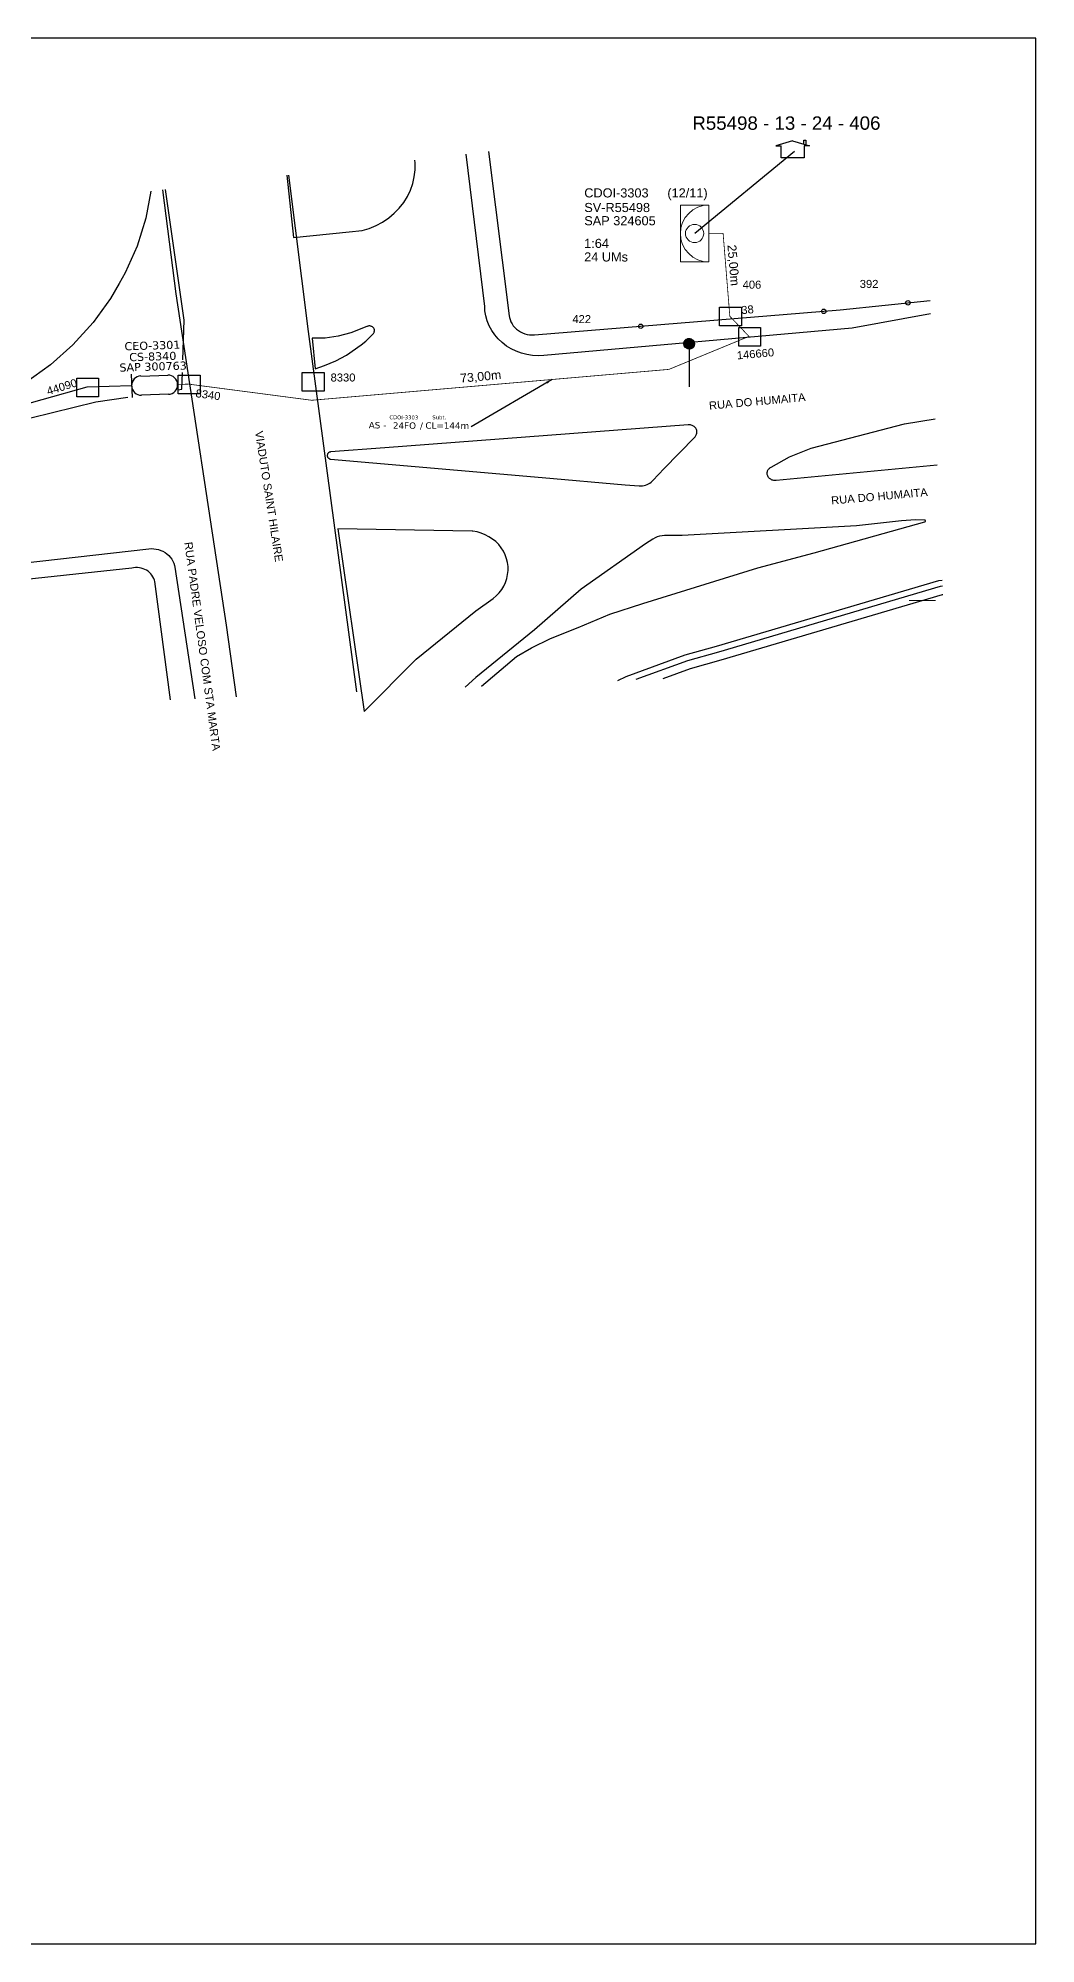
# Model space of a CAD drawing. Header units: inches. Extents: x 0 to 839, y 0 to 594.
# Drawn here: x 527 to 839, y 0 to 594 of the extents above; entities that cross this region are included whole.
import ezdxf
from ezdxf.enums import TextEntityAlignment as Align

# ---------------------------------------------------------------- set-up
doc = ezdxf.new("R2010")
doc.units = ezdxf.units.IN
doc.header["$LTSCALE"] = 0.5
for name, color, linetype in [('10.0-Cartográfico', 252, 'Continuous'), ('10.1-Caixas Subterrâneas', 5, 'Continuous'), ('20.5-CEO', 1, 'Continuous'), ('20.8-Legenda', 1, 'Continuous'), ('CAP a instalar', 1, 'Continuous'), ('DROP DE CLIENTE', 140, 'Continuous'), ('INTERV', 5, 'Continuous'), ('label_cabos', 7, 'Continuous'), ('MUB_DIVISA', 7, 'Continuous'), ('MUB_NUMERACAO', 7, 'Continuous'), ('MUB_SEGMENTO', 7, 'Continuous'), ('NOS_DE_INFRAESTRUTURA', 3, 'Continuous'), ('surveys', 7, 'Continuous'), ('surveys legendas', 7, 'Continuous')]:
    doc.layers.add(name, color=color, linetype=linetype)
doc.layers.add('10.4-Postes Sem Uso', color=7, linetype='Continuous', plot=False)
doc.layers.add('EXTRA', color=50, linetype='Continuous', plot=False)
doc.layers.add("20.0-LEGENDA DOS CDO'S", color=1, linetype='Continuous', lineweight=0)
doc.layers.add('20.1-CDO_INTERIOR', color=1, linetype='Continuous', lineweight=0)
doc.styles.add('ARIAL', font='arial.ttf')
doc.styles.add('siredit', font='verdana.ttf')
doc.styles.get("Standard").update_dxf_attribs({"font": 'arial.ttf'})
doc.linetypes.add('FENCELINE1', pattern='A,0.25,-0.1,[133,ltypeshp.shx,S=0.1,R=0,X=-0.1,Y=0],-0.1,1', length=1.45)
doc.dimstyles.new('CC', dxfattribs={"dimtxt": 1, "dimasz": 2, "dimexe": 0.18, "dimexo": 0.0625, "dimgap": 0.09, "dimtad": 0, "dimdec": 0, "dimrnd": 1, "dimzin": 0, "dimdsep": 46, "dimtxsty": 'siredit', "dimblk": 'NONE', "dimcen": 0, "dimse1": 1, "dimse2": 1, "dimsd1": 1, "dimsd2": 1, "dimclrt": 7, "dimadec": 0, "dimazin": 0, "dimtfac": 1, "dimtdec": 0, "dimtofl": 0, "dimtmove": 0, "dimatfit": 3, "dimfxl": 1, "dimtolj": 1, "dimtzin": 0, "dimarcsym": 0})

# ---------------------------------------------------------------- blocks, each defined once
blk = doc.blocks.new('DV')
at = {"linetype": 'Continuous'}
blk.add_circle((0, 0), 0.00000275, dxfattribs=at)
blk = doc.blocks.new('*X6')
at = {"color": 0}
for p, q in [((-0.679997, 0.416018), (-0.018018, 1.077997)), ((-0.679809, 0.433884), (-0.035884, 1.077809)), ((-0.679715, 0.398622), (-0.000622, 1.077715)), ((-0.67911, 0.452261), (-0.054261, 1.07711)), ((-0.678999, 0.381661), (0.016339, 1.076999)), ((-0.677877, 0.365105), (0.032895, 1.075877)), ((-0.677853, 0.471196), (-0.073196, 1.075853)), ((-0.676376, 0.348929), (0.049071, 1.074376)), ((-0.675978, 0.490748), (-0.092748, 1.073978)), ((-0.674518, 0.333109), (0.064891, 1.072518)), ((-0.673417, 0.510987), (-0.112987, 1.071417)), ((-0.672323, 0.317627), (0.080373, 1.070323)), ((-0.67008, 0.532002), (-0.134002, 1.06808)), ((-0.669809, 0.302463), (0.095537, 1.067809)), ((-0.666991, 0.287604), (0.110396, 1.064991)), ((-0.665856, 0.553903), (-0.155903, 1.063856)), ((-0.663883, 0.273034), (0.124966, 1.061883)), ((-0.660603, 0.576834), (-0.178834, 1.058603)), ((-0.660497, 0.258742), (0.139258, 1.058497)), ((-0.656846, 0.244715), (0.153285, 1.054846)), ((-0.654125, 0.600989), (-0.202989, 1.052125)), ((-0.652938, 0.230945), (0.167055, 1.050938)), ((-0.648783, 0.217422), (0.180578, 1.046783)), ((-0.646156, 0.626637), (-0.228637, 1.044156)), ((-0.64439, 0.204138), (0.193862, 1.04239)), ((-0.639766, 0.191085), (0.206915, 1.037766)), ((-0.636298, 0.654172), (-0.256172, 1.034298)), ((-0.634917, 0.178256), (0.219744, 1.032917)), ((-0.62985, 0.165645), (0.232355, 1.02785)), ((-0.624571, 0.153247), (0.244753, 1.022571)), ((-0.623925, 0.684222), (-0.286222, 1.021925)), ((-0.619084, 0.141056), (0.256944, 1.017084)), ((-0.613395, 0.129067), (0.268933, 1.011395)), ((-0.607932, 0.717893), (-0.319893, 1.005932)), ((-0.607508, 0.117277), (0.280723, 1.005508)), ((-0.601426, 0.10568), (0.29232, 0.999426)), ((-0.595154, 0.094275), (0.303725, 0.993154)), ((-0.588694, 0.083057), (0.314943, 0.986694)), ((-0.58596, 0.757543), (-0.359543, 0.98396)), ((-0.58205, 0.072024), (0.325976, 0.98005)), ((-0.575224, 0.061172), (0.336828, 0.973224)), ((-0.568219, 0.0505), (0.3475, 0.966219)), ((-0.561036, 0.040005), (0.357995, 0.959036)), ((-0.553678, 0.029685), (0.368315, 0.951678)), ((-0.550397, 0.810783), (-0.412783, 0.948397)), ((-0.546146, 0.01954), (0.37846, 0.944146)), ((-0.538442, 0.009566), (0.388434, 0.936442)), ((-0.530567, -0.000236), (0.398236, 0.928567)), ((-0.522522, -0.009869), (0.407869, 0.920522)), ((-0.514308, -0.019333), (0.417333, 0.912308)), ((-0.505925, -0.028628), (0.426628, 0.903925)), ((-0.497375, -0.037756), (0.435756, 0.895375)), ((-0.488657, -0.046715), (0.444715, 0.886657)), ((-0.479772, -0.055508), (0.453508, 0.877772)), ((-0.470719, -0.064133), (0.462133, 0.868719)), ((-0.461499, -0.07259), (0.47059, 0.859499)), ((-0.45211, -0.080879), (0.478879, 0.85011)), ((-0.442553, -0.089), (0.487, 0.840553)), ((-0.432826, -0.096951), (0.494951, 0.830826)), ((-0.422929, -0.104731), (0.502731, 0.820929)), ((-0.41286, -0.11234), (0.51034, 0.81086)), ((-0.402619, -0.119776), (0.517776, 0.800619)), ((-0.392202, -0.127037), (0.525037, 0.790202)), ((-0.381609, -0.134122), (0.532122, 0.779609)), ((-0.370838, -0.141028), (0.539028, 0.768838)), ((-0.359886, -0.147754), (0.545754, 0.757886)), ((-0.348751, -0.154296), (0.552296, 0.746751)), ((-0.337429, -0.160652), (0.558652, 0.735429)), ((-0.325919, -0.16682), (0.56482, 0.723919)), ((-0.314215, -0.172794), (0.570794, 0.712215)), ((-0.302316, -0.178572), (0.576572, 0.700316)), ((-0.290215, -0.184149), (0.582149, 0.688215)), ((-0.27791, -0.189522), (0.587522, 0.67591)), ((-0.265395, -0.194684), (0.592684, 0.663395)), ((-0.252664, -0.199631), (0.597631, 0.650664)), ((-0.239711, -0.204356), (0.602356, 0.637711)), ((-0.226531, -0.208853), (0.606853, 0.624531)), ((-0.213115, -0.213115), (0.611115, 0.611115)), ((-0.199456, -0.217134), (0.615134, 0.597456)), ((-0.185546, -0.220901), (0.618901, 0.583546)), ((-0.171373, -0.224406), (0.622406, 0.569373)), ((-0.156929, -0.22764), (0.62564, 0.554929)), ((-0.1422, -0.230589), (0.628589, 0.5402)), ((-0.127174, -0.23324), (0.63124, 0.525174)), ((-0.111836, -0.23558), (0.63358, 0.509836)), ((-0.096169, -0.23759), (0.63559, 0.494169)), ((-0.080154, -0.239253), (0.637253, 0.478154)), ((-0.06377, -0.240547), (0.638547, 0.46177)), ((-0.046993, -0.241448), (0.639448, 0.444993)), ((-0.029795, -0.241927), (0.639927, 0.427795)), ((-0.012144, -0.241953), (0.639953, 0.410144)), ((0.006, -0.241488), (0.639488, 0.392)), ((0.024679, -0.240486), (0.638486, 0.373321)), ((0.043948, -0.238895), (0.636895, 0.354052)), ((0.063871, -0.236649), (0.634649, 0.334129)), ((0.084528, -0.23367), (0.63167, 0.313472)), ((0.106018, -0.229858), (0.627858, 0.291982)), ((0.12847, -0.225084), (0.623084, 0.26953)), ((0.152051, -0.21918), (0.61718, 0.245949)), ((0.176993, -0.211916), (0.609916, 0.221007)), ((0.203627, -0.20296), (0.60096, 0.194373)), ((0.232456, -0.191808), (0.589808, 0.165544)), ((0.264325, -0.177617), (0.575617, 0.133675)), ((0.300865, -0.158754), (0.556754, 0.097135)), ((0.346227, -0.13107), (0.52907, 0.051773)), ((0.43272, -0.062254), (0.460254, -0.03472))]:
    blk.add_line(p, q, dxfattribs=at)
blk = doc.blocks.new('PTPT')
at = {"color": 0}
blk.add_line((-0.0000002, -0.0000024), (-0.0000002, -0.0000498), dxfattribs=at)
blk.add_circle((-0.0000002, 0.0000042), 0.0000066, dxfattribs=at)
at = {"color": 0, "xscale": 1e-05, "yscale": 1e-05, "zscale": 1e-05}
blk.add_blockref('*X6', (0, 0), dxfattribs=at)
blk = doc.blocks.new('MHMZ')
at = {"color": 0}
for p, q in [((-0.0000128, 0.0000113), (0.0000144, 0.0000113)), ((-0.0000128, -0.0000121), (-0.0000128, 0.0000113)), ((0.0000144, 0.0000113), (0.0000144, -0.0000121)), ((0.0000144, -0.0000121), (-0.0000128, -0.0000121))]:
    blk.add_line(p, q, dxfattribs=at)
blk = doc.blocks.new('SURVEY_SURVEY')
for p, q in [((-0.000013, 0.0000127), (-0.0000255, 0.000009)), ((-0.0000255, 0.000009), (-0.0000216, 0.000009)), ((-0.0000216, 0), (-0.0000216, 0.000009)), ((-0.000013, 0.0000127), (-0.0000004, 0.000009)), ((-0.0000045, 0.0000132), (-0.0000032, 0.0000132)), ((-0.0000045, 0.0000103), (-0.0000045, 0.0000132)), ((-0.0000004, 0.000009), (-0.0000043, 0.000009)), ((-0.0000043, 0.000009), (-0.0000043, 0)), ((-0.0000032, 0.0000132), (-0.0000032, 0.0000099)), ((-0.0000043, 0), (-0.0000216, 0))]:
    blk.add_line(p, q)
blk = doc.blocks.new('CEO_CT_DRT')
at = {"layer": '20.5-CEO', "color": 0}
for p, q in [((-1.56, 1.26), (1.8, 1.26)), ((1.8, -1.13), (-1.56, -1.13))]:
    blk.add_line(p, q, dxfattribs=at)
blk.add_lwpolyline([(-2.75, 1.51), (-2.75, -1.38)], dxfattribs=at)
for centre, start, end in [((-1.56, 0.07), 90, 270), ((1.8, 0.07), 270, 90)]:
    blk.add_arc(centre, 1.2, start, end, dxfattribs=at)
at = {"layer": '20.5-CEO', "color": 7, "style": 'siredit'}
for tag, p in [('CEO_Nº', (0.12, 5.61)), ('LOCAL', (0.12, 4.23)), ('SAP', (0.12, 2.97)), ('FIBRAS_RESERVA', (0.12, -1.94))]:
    blk.add_attdef(tag, text='', height=1.01, dxfattribs=at).set_placement(p, align=Align.TOP_CENTER)
blk = doc.blocks.new('_None')
blk = doc.blocks.new('LEGENDA DOS CABOS')
at = {"layer": 'label_cabos', "color": 0, "style": 'siredit'}
for tag, p in [('TIPO_CABO', (2.74, 0.52)), ('ID', (4.24, 1.63)), ('CABO', (6.16, 0.47)), ('/', (9.19, 0.47)), ('METROS', (14.36, 0.47)), ('XX', (14.31, 1.67))]:
    blk.add_attdef(tag, text='', height=1, rotation=359.69, dxfattribs=at).set_placement(p, align=Align.MIDDLE_CENTER)

msp = doc.modelspace()

# ---------------------------------------------------------------- linework, layer by layer
msp.add_lwpolyline([(0, 0), (838.56, 0), (838.56, 594), (0, 594), (0, 0)])
at = {"color": 5, "lineweight": 0}
msp.add_lwpolyline([(799.07, 418.74), (807.29, 418.74)], dxfattribs=at)
at = {"layer": '10.0-Cartográfico', "color": 4}
for points in [[(667.87, 558.63), (674.35, 507.46), (674.43, 506.94), (674.6, 506.27), (674.88, 505.59), (675.21, 504.97), (675.6, 504.36), (676.07, 503.81), (676.61, 503.29), (677.2, 502.85), (677.82, 502.45), (678.5, 502.12), (679.21, 501.86), (679.94, 501.66), (680.7, 501.54), (681.46, 501.48), (682.23, 501.51), (777.56, 509.26), (805.57, 512.23)], [(604.99, 551.25), (607.1, 531.86), (624.47, 533.61), (628.48, 534.02), (630.71, 534.7), (632.84, 535.58), (634.87, 536.66), (636.77, 537.94), (638.5, 539.4), (640.06, 541), (641.43, 542.77), (642.6, 544.65), (643.54, 546.62), (644.27, 548.68), (644.75, 550.8), (644.99, 552.97), (644.99, 555.13), (644.9, 555.93)], [(805.75, 508.09), (781.26, 503.56), (685.09, 495.08), (683.32, 494.99), (681.59, 495.08), (679.83, 495.36), (678.15, 495.79), (676.51, 496.38), (674.97, 497.15), (673.5, 498.03), (672.15, 499.08), (670.91, 500.23), (669.83, 501.51), (668.88, 502.87), (668.09, 504.32), (667.48, 505.85), (667.02, 507.42), (666.78, 509.02), (666.69, 510.32), (660.95, 557.82)], [(566.27, 546.71), (570.42, 514.27), (586.12, 411.01), (589.17, 388.66)], [(626.86, 390.29), (611.79, 502.53), (605.61, 551.32)], [(562.61, 546.28), (561, 537.89), (558.31, 529.19), (554.63, 520.81), (552.73, 517.5), (550.04, 512.83), (544.57, 505.34), (538.29, 498.39), (531.27, 492.12), (523.56, 486.56)], [(613.88, 490.96), (616.75, 491.98), (620.26, 493.4), (623.62, 495.15), (628.19, 498.41), (629.64, 499.59), (632.02, 501.98), (632.11, 502.11), (632.18, 502.25), (632.23, 502.39), (632.28, 502.52), (632.3, 502.68), (632.32, 502.84), (632.32, 503), (632.29, 503.13), (632.24, 503.29), (632.19, 503.42), (632.12, 503.56), (632.02, 503.69), (631.92, 503.8), (631.8, 503.91), (631.67, 504.02), (631.53, 504.09), (631.38, 504.16), (631.23, 504.22), (631.06, 504.27), (630.92, 504.29), (630.75, 504.28), (630.58, 504.28), (630.41, 504.26), (630.26, 504.21), (630.09, 504.16), (630.04, 504.14), (629.98, 504.11), (624.91, 502.15), (620.98, 501.15), (617, 500.52), (612.95, 500.51), (613.88, 490.96)], [(518.42, 474), (545.43, 480.68), (555.46, 482.14)], [(768.47, 466.17), (797.57, 473.78), (807.17, 475.31)], [(618.62, 462.79), (684.66, 457.04), (710.53, 454.79), (714.87, 454.44), (715.38, 454.42), (715.89, 454.45), (716.38, 454.55), (716.88, 454.66), (717.34, 454.85), (717.8, 455.06), (718.21, 455.33), (718.62, 455.63), (718.94, 455.93), (721.06, 458.16), (722.44, 459.62), (732.28, 469.75), (732.42, 469.96), (732.57, 470.14), (732.68, 470.36), (732.75, 470.59), (732.82, 470.82), (732.85, 471.04), (732.84, 471.29), (732.84, 471.51), (732.79, 471.74), (732.71, 471.99), (732.61, 472.19), (732.49, 472.39), (732.34, 472.59), (732.19, 472.77), (731.99, 472.92), (731.8, 473.08), (731.58, 473.19), (731.36, 473.3), (731.11, 473.39), (730.87, 473.43), (730.6, 473.47), (730.36, 473.47), (730.16, 473.47), (635.6, 466.3), (618.64, 465.02), (618.59, 465.02), (618.47, 464.99), (618.35, 464.95), (618.23, 464.9), (618.13, 464.83), (618.01, 464.76), (617.91, 464.69), (617.84, 464.6), (617.77, 464.51), (617.7, 464.4), (617.65, 464.29), (617.63, 464.17), (617.58, 464.06), (617.58, 463.95), (617.58, 463.83), (617.61, 463.72), (617.64, 463.61), (617.66, 463.5), (617.71, 463.38), (617.79, 463.27), (617.86, 463.18), (617.96, 463.09), (618.06, 463.03), (618.16, 462.96), (618.25, 462.9), (618.38, 462.85), (618.5, 462.81), (618.62, 462.79)], [(807.79, 460.92), (757.56, 456.16), (757.32, 456.14), (757.08, 456.13), (756.81, 456.15), (756.56, 456.19), (756.35, 456.26), (756.1, 456.35), (755.88, 456.48), (755.68, 456.61), (755.49, 456.77), (755.31, 456.92), (755.17, 457.1), (755.04, 457.3), (754.94, 457.53), (754.87, 457.73), (754.81, 457.95), (754.79, 458.2), (754.78, 458.43), (754.81, 458.65), (754.85, 458.88), (754.92, 459.1), (755.02, 459.31), (755.13, 459.51), (755.3, 459.72), (755.45, 459.88), (755.64, 460.04), (755.83, 460.17), (756, 460.27), (761.7, 463.49), (768.47, 466.17)], [(629.11, 384.13), (645.35, 400.4), (663.96, 415.52), (669.33, 419.34), (670.32, 420.19), (671.2, 421.12), (671.99, 422.14), (672.66, 423.23), (673.18, 424.37), (673.6, 425.56), (673.85, 426.78), (673.98, 428.02), (673.97, 429.29), (673.83, 430.52), (673.52, 431.74), (673.09, 432.92), (672.54, 434.04), (671.85, 435.12), (671.06, 436.12), (670.14, 437.06), (669.13, 437.88), (668.03, 438.59), (666.85, 439.21), (665.61, 439.71), (664.34, 440.08), (663, 440.33), (662.78, 440.35), (620.91, 441.02), (629.11, 384.13)], [(665.66, 391.97), (676.62, 401.27), (681.28, 403.98), (687.2, 406.91), (695.84, 410.34), (705.71, 414.46), (715.96, 417.75), (751.84, 428.91), (769.44, 433.57), (803.95, 443.28), (803.98, 443.28), (804, 443.31), (804.03, 443.31), (804.05, 443.33), (804.07, 443.33), (804.07, 443.35), (804.1, 443.37), (804.12, 443.4), (804.12, 443.42), (804.15, 443.44), (804.15, 443.47), (804.14, 443.49), (804.14, 443.51), (804.14, 443.53), (804.14, 443.56), (804.12, 443.58), (804.12, 443.6), (804.12, 443.62), (804.09, 443.65), (804.07, 443.67), (804.04, 443.69), (804.02, 443.71), (804, 443.71), (803.97, 443.73), (803.95, 443.73), (803.92, 443.73), (801.05, 443.81), (796.65, 443.58), (782.59, 441.94), (728.31, 438.98), (723.29, 439.01), (722.74, 439.01), (721.98, 438.91), (721.23, 438.76), (720.5, 438.53), (719.83, 438.23), (719.15, 437.86), (716.79, 436.39), (696.73, 422.2), (682.21, 409.62), (663.89, 394.75), (660.59, 391.75)], [(516.98, 429.71), (561.94, 434.84), (562.7, 434.9), (563.48, 434.86), (564.23, 434.76), (564.96, 434.61), (565.67, 434.34), (566.36, 434.04), (567.02, 433.66), (567.61, 433.24), (568.17, 432.75), (568.67, 432.19), (569.09, 431.61), (569.44, 430.98), (569.74, 430.33), (569.94, 429.66), (570.05, 429.14), (576.28, 388.11)], [(568.69, 387.78), (563.81, 424.64), (563.7, 425.09), (563.5, 425.6), (563.25, 426.12), (562.95, 426.59), (562.58, 427.03), (562.19, 427.46), (561.72, 427.81), (561.25, 428.14), (560.72, 428.41), (560.18, 428.63), (559.59, 428.8), (559.01, 428.91), (558.4, 428.97), (557.81, 428.96), (557.21, 428.89), (556.62, 428.77), (428.63, 415.04)], [(708.25, 393.81), (710.84, 395.06), (729.24, 401.73), (739, 404.48), (808.26, 424.93), (809.34, 425.1)], [(809.42, 423.15), (808.76, 423.04), (739.62, 402.63), (729.92, 399.9), (713.8, 394.05)], [(722.31, 394.42), (730.82, 397.51), (740.44, 400.21), (809.41, 420.58), (809.53, 420.6)]]:
    msp.add_lwpolyline(points, dxfattribs=at)
at = {"layer": '10.0-Cartográfico'}
for points in [[(572.56, 493.76), (572.98, 506.05), (567.15, 546.81)], [(572.26, 484.59), (572.43, 489.82)], [(571.05, 484.42), (572.26, 484.59)]]:
    msp.add_lwpolyline(points, dxfattribs=at)
at = {"layer": '20.1-CDO_INTERIOR', "color": 1, "lineweight": 18}
msp.add_lwpolyline([(727.71, 524.24), (727.7, 541.97), (736.57, 541.98), (736.57, 524.24)], close=True, dxfattribs=at)
msp.add_circle((732.14, 533.11), 2.84, dxfattribs=at)
msp.add_arc((736.57, 533.11), 8.87, 90.02759, 270.02759, dxfattribs=at)
at = {"layer": 'CAP a instalar', "color": 1, "linetype": 'FENCELINE1', "ltscale": 10, "const_width": 0.237}
for points in [[(736.65, 533.14), (741.03, 533.14), (743.13, 507.3)], [(743.13, 507.3), (749.1, 501.03), (724.15, 490.75), (612.76, 481.12), (574.34, 486.16), (570.95, 486.06)]]:
    msp.add_lwpolyline(points, dxfattribs=at)
at = {"layer": 'DROP DE CLIENTE'}
msp.add_lwpolyline([(732.22, 533.22), (763.3, 558.79)], dxfattribs=at)
at = {"layer": 'INTERV', "color": 7}
msp.add_lwpolyline([(556.61, 485.61), (542.68, 485.17), (514.5, 477.27), (484.07, 470.35), (454.54, 463.54), (406.77, 458.18), (398.26, 466.94), (396.94, 465.66), (394.02, 464.91)], dxfattribs=at)

# ---------------------------------------------------------------- block references
at = {"layer": '10.1-Caixas Subterrâneas', "color": 40, "xscale": 249459.1869097533, "yscale": 249459.1869097533, "zscale": 249459.1869097533}
for p in [(743.13, 507.3), (749.11, 501.03), (542.68, 485.17), (574.34, 486.16), (613.02, 486.97)]:
    msp.add_blockref('MHMZ', p, dxfattribs=at)
at = {"layer": '10.4-Postes Sem Uso', "color": 1, "xscale": 249459.1869097533, "yscale": 249459.1869097533, "zscale": 249459.1869097533}
msp.add_blockref('PTPT', (730.51, 497.69), dxfattribs=at)
at = {"layer": 'INTERV', "color": 5}
ref = msp.add_blockref('CEO_CT_DRT', (563.48, 485.66), dxfattribs=dict(at, xscale=2.494591869097533, yscale=2.494591869097533, zscale=2.494591869097533, rotation=1.790160949699814))
ref.add_attrib('CEO_Nº', 'CEO-3301', dxfattribs={"layer": '20.5-CEO', "color": 7, "height": 2.529, "rotation": 1.79016, "style": 'siredit'}).set_placement((563.05, 499.47), align=Align.TOP_CENTER)
ref.add_attrib('LOCAL', 'CS-8340', dxfattribs={"layer": '20.5-CEO', "color": 7, "height": 2.529, "rotation": 1.79016, "style": 'siredit'}).set_placement((563.16, 496.04), align=Align.TOP_CENTER)
ref.add_attrib('SAP', 'SAP 300763', dxfattribs={"layer": '20.5-CEO', "color": 7, "height": 2.529, "rotation": 1.79016, "style": 'siredit'}).set_placement((563.26, 492.9), align=Align.TOP_CENTER)
at = {"layer": 'label_cabos', "color": 0}
ref = msp.add_blockref('LEGENDA DOS CABOS', (629.99, 473.36), dxfattribs=dict(at, xscale=2.494591869097533, yscale=2.494591869097533, zscale=2.494591869097533))
ref.add_attrib('ID', 'CDOI-3303', dxfattribs={"layer": 'EXTRA', "color": 0, "height": 1.197, "rotation": 359.69001, "style": 'siredit'}).set_placement((641.47, 475.79), align=Align.MIDDLE_CENTER)
ref.add_attrib('CABO', '24FO', dxfattribs={"layer": '20.8-Legenda', "color": 0, "height": 1.996, "rotation": 359.69001, "style": 'siredit'}).set_placement((641.68, 473.23), align=Align.MIDDLE_CENTER)
ref.add_attrib('METROS', 'CL=144m', dxfattribs={"layer": '20.8-Legenda', "color": 0, "height": 1.996, "rotation": 359.69001, "style": 'siredit'}).set_placement((655.02, 473.23), align=Align.MIDDLE_CENTER)
ref.add_attrib('XX', 'Subt.', dxfattribs={"layer": 'EXTRA', "color": 0, "height": 1.197, "rotation": 359.69001, "style": 'siredit'}).set_placement((652.52, 475.79), align=Align.MIDDLE_CENTER)
ref.add_attrib('/', '/', dxfattribs={"layer": '20.8-Legenda', "color": 0, "height": 2, "rotation": 359.69001, "style": 'siredit'}).set_placement((646.98, 473.23), align=Align.MIDDLE_CENTER)
ref.add_attrib('TIPO_CABO', 'AS -', dxfattribs={"layer": '20.8-Legenda', "color": 0, "height": 1.996, "rotation": 359.69001, "style": 'siredit'}).set_placement((633.27, 473.35), align=Align.MIDDLE_CENTER)
at = {"layer": 'MUB_DIVISA', "color": 255, "xscale": 249459.1869097533, "yscale": 249459.1869097533, "zscale": 249459.1869097533}
for p in [(798.65, 511.49), (772.43, 508.84), (715.35, 504.2)]:
    msp.add_blockref('DV', p, dxfattribs=at)
at = {"layer": 'surveys', "color": 255, "xscale": 417362.765606188, "yscale": 417362.765606188, "zscale": 417362.765606188}
msp.add_blockref('SURVEY_SURVEY', (768.13, 556.65), dxfattribs=at)

# ---------------------------------------------------------------- texts
at = {"layer": '10.1-Caixas Subterrâneas'}
for s, rotation, p in [('38', 4.64655, (746.81, 507.96)), ('146660', 5.03813, (745.43, 493.85))]:
    msp.add_text(s, height=2.495, rotation=rotation, dxfattribs=at).set_placement(p)
for s, rotation, p in [('44090', 17.01514, (534.84, 485.3)), ('8340', 352.52572, (580.44, 482.85))]:
    msp.add_text(s, height=2.495, rotation=rotation, dxfattribs=at).set_placement(p, align=Align.MIDDLE_CENTER)
msp.add_text('8330', height=2.495, dxfattribs=at).set_placement((618.64, 486.97))
at = {"layer": "20.0-LEGENDA DOS CDO'S", "color": 1, "style": 'ARIAL'}
for s, p in [('CDOI-3303', (697.74, 544.34)), ('SV-R55498', (697.75, 539.79)), ('SAP 324605', (697.74, 535.67)), ('1:64', (697.71, 528.61)), ('24 UMs', (697.71, 524.38))]:
    msp.add_text(s, height=2.839, rotation=359.97241, dxfattribs=at).set_placement(p)
msp.add_text('(12/11)', height=2.839, rotation=359.97241, dxfattribs=at).set_placement((729.93, 544.33), align=Align.CENTER)
at = {"layer": 'MUB_NUMERACAO', "color": 255}
for s, p in [('406', (747.12, 515.91)), ('392', (783.64, 516.14)), ('422', (694.03, 505.17))]:
    msp.add_text(s, height=2.495, dxfattribs=at).set_placement(p)
at = {"layer": 'MUB_SEGMENTO', "color": 255}
for s, rotation, p in [('RUA DO HUMAITA', 5.12269, (736.74, 478.19)), ('VIADUTO SAINT HILAIRE', 278.82612, (595.07, 471.34)), ('RUA PADRE VELOSO COM STA MARTA', 277.72899, (573.03, 436.79))]:
    msp.add_text(s, height=2.4946, rotation=rotation, dxfattribs=at).set_placement(p)
at = {"layer": 'MUB_SEGMENTO', "color": 4}
msp.add_text('RUA DO HUMAITA', height=2.4946, rotation=5.12269, dxfattribs=at).set_placement((774.83, 448.61))
at = {"layer": 'NOS_DE_INFRAESTRUTURA', "char_height": 2.755, "attachment_point": 5}
for s, insert, rotation in [('\\A1;25,00m', (744.03, 523.18), 274.85664), ('\\A1;73,00m', (665.46, 488.3), 5.19972)]:
    msp.add_mtext(s, dxfattribs=dict(at, insert=insert, rotation=rotation))
at = {"layer": 'surveys legendas', "color": 0}
msp.add_text('R55498 - 13 - 24 - 406', height=4.1736, dxfattribs=at).set_placement((731.44, 565.43))

# ---------------------------------------------------------------- leaders
at = {"layer": 'label_cabos'}
msp.add_leader([(687.75, 487.6), (662.52, 472.84)], dimstyle='CC', override={"dimgap": 0.09, "dimtad": 0}, dxfattribs=at)

doc.saveas('drawing.dxf')
